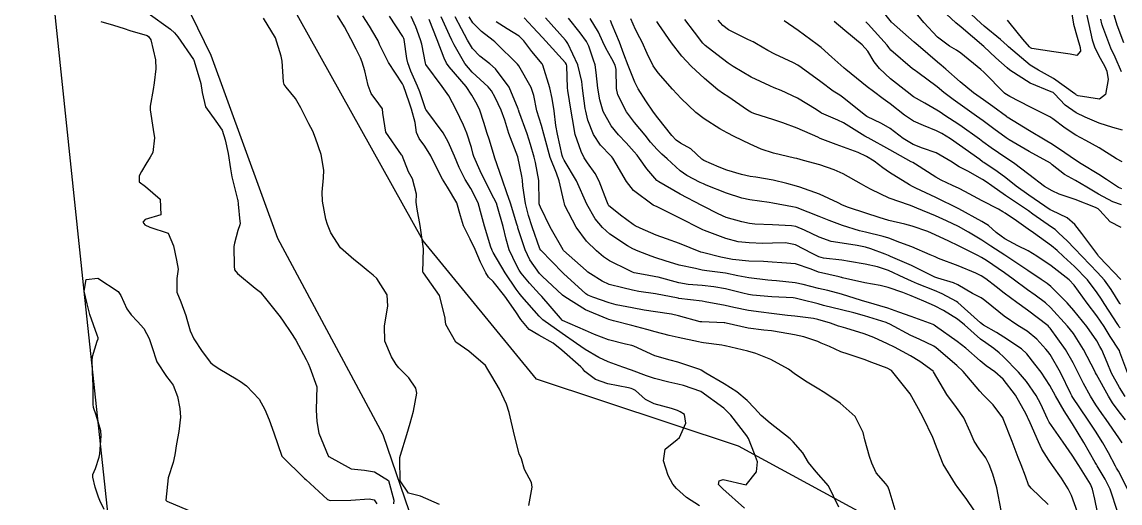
# Model space of a CAD drawing. Header units: metres. Extents: x 307586 to 320046, y 7427249 to 7434250.
# Drawn here: x 319166.2 to 319260.7, y 7428327.4 to 7428368.8 of the extents above; entities that cross this region are included whole.
import ezdxf

# ---------------------------------------------------------------- set-up
doc = ezdxf.new("R2010")
doc.units = ezdxf.units.M
doc.header["$MEASUREMENT"] = 0
for name, color, linetype in [('Curvas de Nivel 1m', 11, 'Continuous'), ('Curvas de Nivel 5m', 15, 'Continuous'), ('Hidrografia', 140, 'Continuous'), ('Vias Secundárias', 230, 'Continuous')]:
    doc.layers.add(name, color=color, linetype=linetype)

msp = doc.modelspace()

# ---------------------------------------------------------------- linework, layer by layer
at = {"layer": 'Curvas de Nivel 1m', "flags": 128}
for points, elevation in [([(319257.75, 7428369.899), (319258.015, 7428368.6), (319258.322, 7428367.288), (319258.543, 7428366.595), (319258.994, 7428365.685), (319259.394, 7428364.991), (319259.565, 7428364.581), (319259.695, 7428363.856), (319259.466, 7428362.582), (319258.949, 7428362.175), (319257.106, 7428362.454), (319256.952, 7428362.52), (319256.898, 7428362.556), (319256.831, 7428362.612), (319254.972, 7428363.941), (319253.7, 7428364.653), (319252.987, 7428365.097), (319251.124, 7428366.679), (319251.005, 7428366.788), (319250.41, 7428367.291), (319249.029, 7428368.451), (319248.74, 7428368.713), (319247.048, 7428370.287)], 807), ([(319177.084, 7428369.569), (319179.009, 7428368.187), (319179.351, 7428367.889), (319179.622, 7428367.541), (319180.974, 7428365.57), (319181.007, 7428365.52), (319181.045, 7428365.447), (319181.614, 7428363.513), (319181.719, 7428362.739), (319182.006, 7428361.509), (319182.915, 7428360.284), (319183.438, 7428359.495), (319183.722, 7428358.664), (319183.977, 7428357.489), (319184.17, 7428356.18), (319184.273, 7428355.486), (319184.776, 7428353.538), (319184.788, 7428353.48), (319184.829, 7428353.127), (319184.982, 7428351.645), (319184.985, 7428351.477), (319184.956, 7428351.333), (319184.803, 7428350.842), (319184.498, 7428349.772), (319184.463, 7428349.483), (319184.473, 7428347.776), (319184.52, 7428347.482), (319184.758, 7428347.152), (319186.296, 7428345.9), (319186.734, 7428345.536), (319186.812, 7428345.449), (319187.184, 7428344.99), (319188.44, 7428343.433), (319188.709, 7428343.051), (319189.364, 7428342.084), (319189.785, 7428341.414), (319190.668, 7428339.746), (319190.838, 7428339.398), (319191.006, 7428339.05), (319191.583, 7428337.391), (319191.581, 7428336.438), (319191.543, 7428335.391), (319191.594, 7428334.399), (319191.77, 7428333.388), (319192.573, 7428331.438), (319192.596, 7428331.402), (319192.618, 7428331.379), (319194.557, 7428330.316), (319195.689, 7428330.206), (319196.554, 7428330.079), (319197.776, 7428329.318), (319198.207, 7428327.632), (319198.196, 7428327.313)], 782), ([(319209.837, 7428327.17), (319210.138, 7428328.765), (319210.053, 7428329.167), (319209.476, 7428330.259), (319209.215, 7428331.18), (319209.011, 7428331.617), (319208.593, 7428333.19), (319208.157, 7428335.195), (319207.918, 7428335.909), (319207.328, 7428337.203), (319206.654, 7428338.319), (319206.321, 7428338.876), (319206.101, 7428339.218), (319204.681, 7428340.465), (319203.569, 7428341.251), (319202.708, 7428342.764), (319202.647, 7428343.261), (319202.643, 7428343.331), (319202.156, 7428345.266), (319200.762, 7428347.22), (319200.734, 7428347.252), (319200.72, 7428347.281), (319200.783, 7428349.28), (319200.477, 7428351.285), (319200.217, 7428352.68), (319200.136, 7428353.29), (319200.16, 7428353.973), (319199.836, 7428355.295), (319199.472, 7428355.904), (319198.928, 7428357.309), (319198.912, 7428357.339), (319198.884, 7428357.377), (319197.525, 7428359.324), (319197.281, 7428360.973), (319197.249, 7428361.327), (319196.937, 7428361.775), (319196.27, 7428362.664), (319196.019, 7428363.344), (319195.725, 7428364.595), (319195.496, 7428365.352), (319195.348, 7428365.716), (319194.994, 7428366.461), (319194.535, 7428367.365), (319193.981, 7428368.402), (319193.384, 7428369.376)], 783), ([(319224.524, 7428327.145), (319223.391, 7428327.867), (319222.539, 7428328.637), (319222.242, 7428329.023), (319221.819, 7428329.762), (319221.428, 7428331.031), (319221.575, 7428332.038), (319222.591, 7428332.859), (319222.789, 7428333.017), (319223.345, 7428334.276), (319223.221, 7428335.011), (319222.859, 7428335.25), (319222.626, 7428335.351), (319222.118, 7428335.535), (319220.632, 7428335.917), (319219.871, 7428336.287), (319219.028, 7428337.064), (319218.774, 7428337.198), (319218.645, 7428337.243), (319218.409, 7428337.308), (319216.648, 7428337.64), (319215.565, 7428338.014), (319214.659, 7428338.708), (319214.472, 7428338.933), (319214.3, 7428339.124), (319212.684, 7428340.56), (319211.934, 7428341.148), (319210.7, 7428341.854), (319209.86, 7428342.328), (319209.152, 7428343.183), (319208.723, 7428343.847), (319207.778, 7428345.2), (319206.755, 7428346.45), (319206.376, 7428346.833), (319206.124, 7428347.22), (319205.685, 7428348.14), (319205.218, 7428349.233), (319204.796, 7428350.121), (319204.214, 7428351.246), (319203.95, 7428352.12), (319203.65, 7428353.252), (319202.853, 7428354.586), (319202.421, 7428355.264), (319201.924, 7428356.218), (319201.4, 7428357.275), (319200.891, 7428358.107), (319200.4, 7428358.789), (319200.182, 7428359.291), (319200.054, 7428360.155), (319199.745, 7428361.298), (319199.535, 7428361.898), (319199.039, 7428363.309), (319198.955, 7428363.478), (319197.766, 7428365.322), (319196.999, 7428366.888), (319196.866, 7428367.197), (319196.796, 7428367.333), (319196.131, 7428368.46), (319195.555, 7428369.352)], 784), ([(319260.861, 7428354.43), (319260.568, 7428354.564), (319259.541, 7428355.252), (319258.874, 7428355.666), (319257.362, 7428356.605), (319256.888, 7428356.925), (319255.971, 7428357.549), (319254.907, 7428358.262), (319254.272, 7428358.646), (319252.921, 7428359.444), (319250.984, 7428360.628), (319250.933, 7428360.663), (319249.768, 7428361.524), (319248.947, 7428362.105), (319248.112, 7428362.718), (319246.967, 7428363.654), (319245.721, 7428364.749), (319245.321, 7428365.089), (319244.989, 7428365.35), (319243.329, 7428366.777), (319243.007, 7428367.071), (319241.033, 7428368.8), (319240.155, 7428369.924)], 804), ([(319260.922, 7428359.487), (319260.081, 7428359.73), (319258.928, 7428360.094), (319257.701, 7428360.602), (319256.937, 7428360.998), (319255.979, 7428361.66), (319255.067, 7428362.638), (319254.954, 7428362.734), (319254.787, 7428362.81), (319252.966, 7428363.541), (319251.219, 7428364.678), (319250.985, 7428364.87), (319250.015, 7428365.717), (319249.003, 7428366.71), (319247.027, 7428368.368), (319246.567, 7428368.737), (319245.782, 7428369.491)], 806), ([(319256.469, 7428370.041), (319256.715, 7428368.615), (319257.016, 7428367.502), (319257.267, 7428366.607), (319257.32, 7428366.287), (319256.996, 7428365.939), (319256.409, 7428366.03), (319254.999, 7428366.244), (319253.132, 7428366.528), (319253.002, 7428366.592), (319252.922, 7428366.661), (319252.353, 7428367.327), (319251.267, 7428368.678), (319251.036, 7428368.958)], 808), ([(319173.015, 7428368.869), (319174.095, 7428368.527), (319175.009, 7428368.245), (319175.505, 7428368.09), (319177.004, 7428367.651), (319177.123, 7428367.569), (319177.301, 7428367.265), (319177.714, 7428365.563), (319177.734, 7428364.793), (319177.61, 7428363.563), (319177.514, 7428362.997), (319177.258, 7428361.567), (319177.248, 7428361.247), (319177.515, 7428359.564), (319177.627, 7428358.831), (319177.477, 7428357.564), (319177.265, 7428357.178), (319176.868, 7428356.566), (319176.495, 7428355.939), (319176.313, 7428355.578), (319176.322, 7428355.052), (319176.844, 7428354.652), (319178.116, 7428353.557), (319178.158, 7428352.218), (319176.815, 7428351.801), (319176.625, 7428351.573), (319176.809, 7428351.337), (319177.227, 7428351.145), (319178.799, 7428350.618), (319179.253, 7428349.543), (319179.533, 7428348.301), (319179.66, 7428347.537), (319179.563, 7428346.726), (319179.562, 7428345.538), (319179.907, 7428344.714), (319180.318, 7428343.526), (319180.401, 7428343.216), (319180.7, 7428342.22), (319181.011, 7428341.517), (319181.743, 7428340.443), (319182.453, 7428339.502), (319182.661, 7428339.295), (319183.238, 7428338.914), (319184.649, 7428338.092), (319185.028, 7428337.855), (319185.531, 7428337.467), (319186.626, 7428336.329), (319187.12, 7428335.445), (319187.504, 7428334.541), (319187.909, 7428333.437), (319188.573, 7428331.43), (319190.544, 7428329.496), (319190.644, 7428329.399), (319192.526, 7428327.695), (319192.755, 7428327.606), (319194.526, 7428327.623), (319196.111, 7428327.751), (319196.526, 7428327.671), (319196.75, 7428327.328)], 783), ([(319202.146, 7428327.264), (319200.53, 7428327.968), (319199.477, 7428328.241), (319198.773, 7428329.307), (319198.741, 7428331.137), (319198.748, 7428331.307), (319198.789, 7428331.521), (319199.346, 7428333.299), (319199.638, 7428334.264), (319199.924, 7428335.29), (319200.191, 7428336.84), (319200.109, 7428337.288), (319199.512, 7428338.158), (319198.66, 7428339.034), (319198.428, 7428339.312), (319198.025, 7428339.964), (319197.434, 7428341.323), (319197.407, 7428342.622), (319197.541, 7428343.322), (319197.716, 7428344.333), (319197.66, 7428345.321), (319196.757, 7428346.715), (319196.43, 7428347.005), (319196.008, 7428347.341), (319195.335, 7428347.918), (319194.773, 7428348.347), (319193.641, 7428349.371), (319192.802, 7428350.66), (319192.512, 7428351.383), (319192.363, 7428351.839), (319192.079, 7428353.388), (319192.065, 7428354.163), (319192.18, 7428355.387), (319192.197, 7428356.059), (319191.959, 7428357.389), (319191.492, 7428358.799), (319191.249, 7428359.397), (319190.912, 7428360.028), (319190.23, 7428361.411), (319189.76, 7428362.236), (319188.95, 7428363.188), (319188.796, 7428363.432), (319188.72, 7428363.668), (319188.599, 7428365.434), (319188.54, 7428365.874), (319188.029, 7428367.44), (319187.02, 7428369.141)], 782), ([(319236.525, 7428327.016), (319235.632, 7428328.859), (319234.561, 7428330.075), (319233.915, 7428330.88), (319233.401, 7428331.707), (319232.59, 7428332.652), (319232.313, 7428332.903), (319230.613, 7428334.261), (319229.829, 7428334.932), (319229.246, 7428335.557), (319228.635, 7428336.201), (319227.737, 7428336.959), (319226.65, 7428337.664), (319225.071, 7428338.573), (319224.661, 7428338.826), (319224.549, 7428338.879), (319224.202, 7428338.997), (319222.67, 7428339.518), (319222.005, 7428339.694), (319220.678, 7428340.069), (319218.874, 7428340.884), (319218.691, 7428340.957), (319218.162, 7428341.075), (319216.696, 7428341.434), (319215.489, 7428341.897), (319214.704, 7428342.241), (319212.737, 7428343.115), (319212.713, 7428343.128), (319212.558, 7428343.298), (319210.951, 7428345.158), (319210.745, 7428345.385), (319209.897, 7428346.315), (319209.19, 7428347.184), (319209.015, 7428347.436), (319208.77, 7428347.858), (319208.145, 7428349.196), (319207.879, 7428350.117), (319207.623, 7428351.202), (319207.154, 7428352.883), (319207.043, 7428353.208), (319206.839, 7428353.648), (319206.009, 7428355.223), (319205.649, 7428356.007), (319205.107, 7428357.237), (319205.049, 7428357.402), (319204.891, 7428358.007), (319204.504, 7428359.244), (319204.222, 7428359.938), (319203.599, 7428361.253), (319202.945, 7428362.46), (319202.394, 7428363.266), (319200.981, 7428365.16), (319200.936, 7428365.281), (319200.627, 7428366.913), (319200.529, 7428367.287), (319200.121, 7428368.401), (319199.716, 7428369.3)], 786), ([(319241.373, 7428326.791), (319240.836, 7428328.51), (319240.722, 7428328.798), (319240.555, 7428329.051), (319239.731, 7428329.979), (319239.342, 7428330.818), (319239.161, 7428331.403), (319238.755, 7428332.828), (319238.602, 7428333.463), (319237.912, 7428334.837), (319236.634, 7428335.985), (319235.321, 7428336.863), (319234.647, 7428337.275), (319233.633, 7428337.866), (319232.659, 7428338.545), (319232.171, 7428338.905), (319230.675, 7428339.758), (319229.359, 7428340.264), (319228.686, 7428340.461), (319226.734, 7428340.927), (319226.692, 7428340.934), (319226.454, 7428340.974), (319224.876, 7428341.179), (319224.695, 7428341.212), (319224.431, 7428341.267), (319222.699, 7428341.644), (319221.92, 7428341.809), (319220.704, 7428342.129), (319219.993, 7428342.338), (319218.709, 7428342.675), (319217.114, 7428343.086), (319216.714, 7428343.194), (319216.568, 7428343.239), (319214.726, 7428344.011), (319212.931, 7428345.138), (319212.744, 7428345.295), (319210.989, 7428346.929), (319210.763, 7428347.142), (319209.934, 7428348.332), (319209.514, 7428349.179), (319208.903, 7428351.097), (319208.877, 7428351.189), (319208.86, 7428351.236), (319208.815, 7428351.407), (319208.252, 7428353.196), (319207.938, 7428354.108), (319207.569, 7428355.203), (319206.883, 7428357.169), (319206.87, 7428357.197), (319206.411, 7428358.731), (319206.263, 7428359.22), (319205.975, 7428360.167), (319205.627, 7428361.23), (319205.405, 7428361.701), (319204.946, 7428362.517), (319204.452, 7428363.245), (319202.978, 7428364.941), (319202.754, 7428365.262), (319202.557, 7428365.695), (319201.938, 7428367.271), (319201.273, 7428369.024)], 787), ([(319248.186, 7428326.713), (319247.473, 7428327.787), (319246.766, 7428328.728), (319246.556, 7428329.006), (319245.476, 7428330.741), (319244.761, 7428332.578), (319244.709, 7428332.749), (319244.597, 7428333.023), (319243.783, 7428334.763), (319243.365, 7428335.503), (319242.643, 7428336.78), (319241.034, 7428338.796), (319240.675, 7428338.997), (319239.343, 7428339.484), (319238.682, 7428339.754), (319237.323, 7428340.208), (319236.689, 7428340.418), (319235.723, 7428340.86), (319234.993, 7428341.165), (319234.697, 7428341.282), (319233.501, 7428341.692), (319232.703, 7428341.873), (319231.539, 7428342.077), (319230.706, 7428342.21), (319230.058, 7428342.281), (319228.708, 7428342.457), (319226.81, 7428342.871), (319226.712, 7428342.892), (319226.638, 7428342.897), (319224.713, 7428342.98), (319224.584, 7428343.001), (319222.72, 7428343.508), (319222.105, 7428343.643), (319220.725, 7428343.864), (319219.776, 7428344.005), (319218.73, 7428344.185), (319217.361, 7428344.456), (319216.736, 7428344.622), (319215.34, 7428345.111), (319214.919, 7428345.291), (319214.746, 7428345.412), (319212.829, 7428347.139), (319212.764, 7428347.205), (319210.861, 7428349.159), (319210.785, 7428349.286), (319210.115, 7428351.17), (319209.808, 7428352.16), (319209.565, 7428353.179), (319209.331, 7428354.707), (319209.285, 7428355.184), (319209.229, 7428355.547), (319208.883, 7428357.19), (319208.121, 7428359.198), (319207.764, 7428360.358), (319207.462, 7428361.205), (319206.944, 7428362.305), (319206.62, 7428362.885), (319206.341, 7428363.219), (319204.972, 7428364.489), (319204.324, 7428365.247), (319203.421, 7428366.833), (319203.205, 7428367.258), (319203.007, 7428367.668), (319202.3, 7428369.267)], 788), ([(319250.468, 7428326.737), (319250.094, 7428328.687), (319249.755, 7428329.883), (319249.456, 7428330.697), (319249.153, 7428331.276), (319248.586, 7428332.058), (319248.166, 7428332.714), (319247.806, 7428333.517), (319247.26, 7428334.724), (319246.632, 7428335.626), (319245.812, 7428336.738), (319244.672, 7428338.695), (319244.621, 7428338.751), (319243.493, 7428339.579), (319242.686, 7428340.053), (319241.304, 7428340.794), (319240.696, 7428341.106), (319239.529, 7428341.645), (319238.704, 7428341.967), (319237.117, 7428342.438), (319236.71, 7428342.546), (319236.478, 7428342.62), (319235.805, 7428342.864), (319234.717, 7428343.184), (319234.332, 7428343.27), (319232.721, 7428343.471), (319232.088, 7428343.541), (319230.725, 7428343.716), (319229.84, 7428343.82), (319228.728, 7428343.958), (319227.483, 7428344.212), (319226.734, 7428344.384), (319225.015, 7428344.719), (319224.739, 7428344.76), (319222.758, 7428345.004), (319222.743, 7428345.005), (319222.682, 7428345.021), (319220.746, 7428345.39), (319219.296, 7428345.61), (319218.749, 7428345.709), (319217.921, 7428345.908), (319216.754, 7428346.217), (319216.136, 7428346.479), (319215.14, 7428347.114), (319214.924, 7428347.277), (319214.766, 7428347.412), (319212.814, 7428349.14), (319212.784, 7428349.18), (319211.664, 7428351.151), (319210.83, 7428352.853), (319210.748, 7428353.077), (319210.729, 7428353.162), (319210.717, 7428353.279), (319210.693, 7428355.163), (319210.412, 7428356.701), (319210.292, 7428357.169), (319209.992, 7428358.271), (319209.691, 7428359.178), (319208.981, 7428361.14), (319208.967, 7428361.189), (319208.958, 7428361.215), (319208.934, 7428361.322), (319208.144, 7428363.198), (319206.977, 7428364.786), (319206.48, 7428365.218), (319205.619, 7428365.861), (319204.996, 7428366.53), (319204.566, 7428367.244), (319204.042, 7428368.22), (319203.489, 7428369.255)], 789), ([(319257.059, 7428326.605), (319256.544, 7428328.022), (319256.253, 7428328.613), (319255.668, 7428329.513), (319254.906, 7428330.627), (319254.577, 7428331.083), (319253.978, 7428332.031), (319253.698, 7428332.643), (319252.972, 7428334.3), (319252.79, 7428334.657), (319252.74, 7428334.774), (319252.627, 7428335.033), (319251.724, 7428336.669), (319250.663, 7428338.045), (319249.923, 7428338.691), (319249.189, 7428339.213), (319248.682, 7428339.627), (319247.428, 7428340.723), (319246.699, 7428341.302), (319244.841, 7428342.62), (319244.713, 7428342.715), (319244.686, 7428342.723), (319244.622, 7428342.751), (319242.723, 7428343.442), (319241.683, 7428343.836), (319240.734, 7428344.178), (319238.86, 7428344.709), (319238.742, 7428344.744), (319238.456, 7428344.833), (319236.748, 7428345.378), (319235.572, 7428345.688), (319234.753, 7428345.871), (319233.451, 7428346.198), (319232.757, 7428346.341), (319231.153, 7428346.522), (319230.759, 7428346.554), (319230.412, 7428346.578), (319228.761, 7428346.772), (319227.836, 7428346.959), (319226.765, 7428347.173), (319225.142, 7428347.37), (319224.767, 7428347.44), (319224.192, 7428347.582), (319222.771, 7428347.877), (319221.571, 7428348.236), (319220.778, 7428348.503), (319220.374, 7428348.641), (319219.241, 7428349.063), (319218.786, 7428349.278), (319218.323, 7428349.541), (319216.805, 7428350.548), (319216.165, 7428351.1), (319215.559, 7428351.848), (319214.833, 7428353.12), (319213.936, 7428355.129), (319212.881, 7428356.917), (319212.767, 7428357.141), (319212.717, 7428357.309), (319212.308, 7428359.146), (319212.163, 7428359.899), (319212.007, 7428361.149), (319211.858, 7428362.236), (319211.643, 7428363.153), (319211.036, 7428365.106), (319211.017, 7428365.16), (319210.983, 7428365.206), (319210.091, 7428366.27), (319209.396, 7428367.184), (319209.218, 7428367.4), (319209.007, 7428367.591), (319207.978, 7428368.236), (319207.019, 7428368.83)], 791), ([(319258.779, 7428326.586), (319258.54, 7428327.725), (319258.345, 7428328.592), (319258.154, 7428328.997), (319257.167, 7428330.604), (319256.582, 7428331.518), (319255.825, 7428332.618), (319254.619, 7428334.354), (319254.465, 7428334.632), (319253.883, 7428335.889), (319253.489, 7428336.647), (319252.661, 7428337.845), (319251.969, 7428338.667), (319250.686, 7428339.988), (319250.316, 7428340.312), (319249.841, 7428340.693), (319249.164, 7428341.17), (319248.701, 7428341.507), (319247.324, 7428342.724), (319246.72, 7428343.213), (319245.524, 7428343.956), (319244.737, 7428344.362), (319243.818, 7428344.769), (319242.747, 7428345.223), (319242.018, 7428345.519), (319240.754, 7428345.948), (319240.057, 7428346.112), (319238.758, 7428346.359), (319236.82, 7428346.792), (319236.763, 7428346.809), (319236.728, 7428346.816), (319236.529, 7428346.854), (319234.769, 7428347.276), (319234.132, 7428347.523), (319232.774, 7428347.989), (319231.604, 7428348.082), (319230.775, 7428348.128), (319230.018, 7428348.174), (319228.776, 7428348.223), (319227.371, 7428348.37), (319226.778, 7428348.468), (319226.354, 7428348.552), (319224.782, 7428348.955), (319224.641, 7428349.001), (319222.794, 7428349.733), (319221.696, 7428350.134), (319220.804, 7428350.468), (319219.405, 7428351.061), (319218.997, 7428351.25), (319218.816, 7428351.36), (319217.732, 7428352.173), (319216.831, 7428352.881), (319216.729, 7428352.989), (319216.669, 7428353.092), (319216.549, 7428353.382), (319215.9, 7428355.104), (319215.539, 7428355.779), (319214.878, 7428356.669), (319214.599, 7428357.123), (319214.352, 7428357.661), (319213.837, 7428359.131), (319213.59, 7428360.466), (319213.493, 7428361.134), (319213.181, 7428362.907), (319213.16, 7428363.138), (319213.094, 7428365.027), (319213.07, 7428365.139), (319212.984, 7428365.283), (319211.306, 7428367.157), (319211.006, 7428367.48), (319210.196, 7428368.353), (319209.444, 7428369.184)], 792), ([(319260.523, 7428326.56), (319259.85, 7428328.571), (319259.429, 7428329.444), (319258.734, 7428330.588), (319258.677, 7428330.692), (319258.576, 7428330.876), (319257.6, 7428332.6), (319256.617, 7428334.199), (319256.357, 7428334.613), (319255.912, 7428335.335), (319255.152, 7428336.625), (319254.656, 7428337.515), (319253.923, 7428338.641), (319253.378, 7428339.348), (319252.689, 7428340.242), (319252.238, 7428340.665), (319250.703, 7428341.673), (319250.074, 7428342.057), (319248.974, 7428342.706), (319248.716, 7428342.892), (319247.318, 7428344.141), (319246.742, 7428344.659), (319246.643, 7428344.731), (319245.408, 7428345.408), (319244.752, 7428345.686), (319243.269, 7428346.264), (319242.76, 7428346.483), (319242.125, 7428346.786), (319240.772, 7428347.424), (319239.854, 7428347.736), (319238.78, 7428347.947), (319237.441, 7428348.186), (319236.785, 7428348.292), (319235.19, 7428348.471), (319234.788, 7428348.58), (319234.211, 7428348.886), (319232.794, 7428349.617), (319231.921, 7428349.784), (319230.795, 7428349.751), (319229.987, 7428349.741), (319228.795, 7428349.784), (319227.863, 7428349.893), (319226.801, 7428350.153), (319224.94, 7428350.869), (319224.812, 7428350.925), (319224.644, 7428351.002), (319222.822, 7428351.931), (319221.063, 7428352.806), (319220.832, 7428352.914), (319220.743, 7428352.952), (319220.55, 7428353.044), (319218.851, 7428354.3), (319218.253, 7428355.076), (319217.357, 7428356.607), (319217.06, 7428357.088), (319216.981, 7428357.187), (319216.885, 7428357.287), (319216.01, 7428358.219), (319215.413, 7428359.112), (319214.921, 7428360.357), (319214.738, 7428361.122), (319214.693, 7428361.364), (319214.453, 7428363.125), (319214.392, 7428363.695), (319214.048, 7428365.129), (319213.183, 7428366.957), (319213.077, 7428367.139), (319213.004, 7428367.244), (319211.264, 7428369.158)], 793), ([(319261.371, 7428328.552), (319260.569, 7428330.12), (319260.406, 7428330.397), (319260.316, 7428330.564), (319259.719, 7428331.708), (319259.23, 7428332.58), (319258.608, 7428333.565), (319257.919, 7428334.597), (319256.642, 7428336.479), (319256.563, 7428336.611), (319256.478, 7428336.779), (319255.578, 7428338.621), (319254.688, 7428340.166), (319254.495, 7428340.437), (319254.336, 7428340.635), (319253.549, 7428341.495), (319252.708, 7428342.177), (319251.922, 7428342.668), (319250.725, 7428343.468), (319249.211, 7428344.703), (319248.953, 7428344.915), (319248.746, 7428345.052), (319248.025, 7428345.442), (319246.757, 7428346.166), (319246.366, 7428346.343), (319245.045, 7428346.756), (319244.764, 7428346.851), (319244.595, 7428346.932), (319242.779, 7428347.837), (319240.968, 7428348.62), (319240.791, 7428348.693), (319240.513, 7428348.804), (319239.256, 7428349.281), (319238.799, 7428349.416), (319238.082, 7428349.556), (319236.802, 7428349.751), (319235.858, 7428349.919), (319234.807, 7428350.294), (319233.551, 7428350.893), (319232.816, 7428351.188), (319232.453, 7428351.268), (319230.817, 7428351.344), (319229.286, 7428351.412), (319228.818, 7428351.466), (319228.173, 7428351.603), (319226.823, 7428351.985), (319226.123, 7428352.278), (319224.832, 7428352.942), (319224.717, 7428353.001), (319222.847, 7428353.982), (319221.016, 7428355.038), (319220.864, 7428355.157), (319219.985, 7428356.164), (319219.359, 7428357.063), (319219.154, 7428357.334), (319218.889, 7428357.64), (319218.211, 7428358.392), (319217.557, 7428359.083), (319216.915, 7428359.865), (319216.231, 7428361.101), (319215.935, 7428362.097), (319215.772, 7428363.108), (319215.622, 7428364.462), (319215.539, 7428365.112), (319215.407, 7428365.533), (319214.999, 7428366.717), (319214.812, 7428367.122), (319214.261, 7428367.877), (319213.244, 7428369.138)], 794), ([(319261.167, 7428334.555), (319260.63, 7428335.237), (319260.073, 7428336.004), (319259.711, 7428336.574), (319258.671, 7428338.451), (319258.6, 7428338.591), (319258.527, 7428338.739), (319257.576, 7428340.601), (319256.707, 7428341.971), (319256.2, 7428342.615), (319254.737, 7428344.232), (319254.287, 7428344.637), (319253.396, 7428345.297), (319252.754, 7428345.756), (319251.523, 7428346.672), (319250.771, 7428347.212), (319249.227, 7428348.263), (319248.79, 7428348.535), (319248.467, 7428348.713), (319246.801, 7428349.545), (319245.989, 7428349.926), (319244.81, 7428350.489), (319244.177, 7428350.766), (319242.818, 7428351.24), (319242.205, 7428351.4), (319240.822, 7428351.722), (319239.98, 7428351.968), (319238.828, 7428352.36), (319237.358, 7428352.845), (319236.836, 7428353.045), (319236.467, 7428353.227), (319234.85, 7428353.996), (319233.169, 7428354.586), (319232.86, 7428354.675), (319232.048, 7428354.908), (319230.866, 7428355.18), (319229.361, 7428355.436), (319228.869, 7428355.516), (319228.136, 7428355.692), (319226.874, 7428356.063), (319226.21, 7428356.313), (319224.882, 7428356.898), (319224.817, 7428356.935), (319224.738, 7428357.001), (319223.771, 7428357.891), (319222.896, 7428358.372), (319222.509, 7428358.634), (319222.137, 7428359.028), (319220.926, 7428360.556), (319220.566, 7428361.046), (319219.914, 7428362.027), (319219.245, 7428363.066), (319218.961, 7428363.63), (319218.386, 7428365.076), (319218.023, 7428366.049), (319217.65, 7428367.084), (319217.018, 7428368.576), (319216.856, 7428368.927)], 796), ([(319261.161, 7428336.555), (319260.654, 7428337.327), (319259.988, 7428338.57), (319259.605, 7428339.499), (319259.133, 7428340.583), (319258.98, 7428340.87), (319258.701, 7428341.355), (319257.859, 7428342.599), (319256.733, 7428343.97), (319256.146, 7428344.616), (319254.757, 7428346.029), (319254.426, 7428346.301), (319253.918, 7428346.643), (319252.774, 7428347.402), (319250.889, 7428348.679), (319250.794, 7428348.739), (319249.6, 7428349.497), (319248.806, 7428350.014), (319247.679, 7428350.721), (319246.818, 7428351.198), (319245.77, 7428351.694), (319244.826, 7428352.111), (319243.214, 7428352.776), (319242.835, 7428352.94), (319242.581, 7428353.038), (319240.846, 7428353.645), (319239.307, 7428354.373), (319238.86, 7428354.609), (319238.46, 7428354.834), (319236.872, 7428355.725), (319236.106, 7428356.092), (319234.879, 7428356.514), (319233.465, 7428356.894), (319232.885, 7428357.045), (319232.691, 7428357.096), (319230.889, 7428357.528), (319229.83, 7428357.874), (319228.896, 7428358.303), (319227.518, 7428358.964), (319226.907, 7428359.258), (319226.282, 7428359.61), (319224.925, 7428360.471), (319224.196, 7428361.007), (319222.945, 7428362.211), (319222.187, 7428363.028), (319220.974, 7428364.422), (319220.548, 7428365.047), (319220.026, 7428366.087), (319219.582, 7428367.061), (319219.382, 7428367.44), (319219.014, 7428368.161), (319218.603, 7428369.074)], 797), ([(319261.367, 7428338.553), (319260.691, 7428340.388), (319260.65, 7428340.518), (319260.629, 7428340.561), (319259.856, 7428341.725), (319259.345, 7428342.581), (319258.727, 7428343.501), (319257.889, 7428344.599), (319256.758, 7428346.136), (319256.321, 7428346.614), (319254.781, 7428347.816), (319253.562, 7428348.652), (319252.797, 7428349.101), (319251.922, 7428349.548), (319250.808, 7428350.152), (319250.479, 7428350.354), (319250.056, 7428350.691), (319249.391, 7428351.274), (319248.822, 7428351.637), (319246.833, 7428352.73), (319244.847, 7428353.685), (319243.127, 7428354.509), (319242.861, 7428354.632), (319242.588, 7428354.783), (319240.874, 7428355.861), (319240.312, 7428356.243), (319239.548, 7428356.82), (319238.889, 7428357.227), (319238.169, 7428357.562), (319236.901, 7428358.035), (319236.294, 7428358.249), (319234.912, 7428358.793), (319234.71, 7428358.882), (319232.921, 7428359.681), (319231.702, 7428360.136), (319230.925, 7428360.388), (319229.186, 7428360.946), (319228.999, 7428361.014), (319228.934, 7428361.045), (319228.664, 7428361.224), (319226.947, 7428362.384), (319226.593, 7428362.619), (319226.105, 7428362.983), (319224.967, 7428363.954), (319223.802, 7428365.012), (319222.992, 7428365.882), (319222.126, 7428367.029), (319221.019, 7428368.605), (319220.842, 7428368.864)], 798), ([(319260.712, 7428342.465), (319260.673, 7428342.521), (319260.648, 7428342.561), (319260.518, 7428342.76), (319259.333, 7428344.581), (319259.105, 7428344.943), (319258.752, 7428345.48), (319257.902, 7428346.599), (319256.78, 7428347.764), (319255.835, 7428348.624), (319255.286, 7428349.121), (319254.802, 7428349.527), (319253.258, 7428350.656), (319252.816, 7428350.98), (319251.809, 7428351.684), (319250.83, 7428352.34), (319250.621, 7428352.474), (319250.238, 7428352.689), (319248.843, 7428353.397), (319247.365, 7428354.215), (319246.859, 7428354.483), (319246.287, 7428354.739), (319245.305, 7428355.191), (319244.87, 7428355.448), (319243.099, 7428356.56), (319242.882, 7428356.698), (319242.749, 7428356.781), (319240.898, 7428357.817), (319239.023, 7428358.828), (319238.949, 7428358.865), (319238.914, 7428358.889), (319238.758, 7428358.988), (319236.926, 7428360.127), (319236.44, 7428360.37), (319235.214, 7428360.876), (319235.017, 7428360.962), (319234.934, 7428361.01), (319234.55, 7428361.27), (319232.946, 7428362.249), (319231.553, 7428362.914), (319230.956, 7428363.154), (319230.581, 7428363.304), (319228.969, 7428364.053), (319227.431, 7428364.966), (319226.986, 7428365.277), (319226.012, 7428366.004), (319225.001, 7428366.801), (319224.805, 7428367.002), (319224.089, 7428367.933), (319223.274, 7428369.017)], 799), ([(319260.764, 7428346.629), (319258.914, 7428348.588), (319258.861, 7428348.657), (319258.795, 7428348.75), (319257.431, 7428350.604), (319256.82, 7428351.36), (319256.147, 7428351.941), (319254.832, 7428352.565), (319254.69, 7428352.641), (319252.852, 7428353.91), (319251.786, 7428354.671), (319250.87, 7428355.383), (319250.132, 7428355.948), (319248.988, 7428356.708), (319248.884, 7428356.781), (319248.636, 7428356.963), (319246.905, 7428358.209), (319246.11, 7428358.742), (319245.367, 7428359.203), (319244.92, 7428359.443), (319243.795, 7428359.901), (319242.928, 7428360.264), (319242.157, 7428360.788), (319240.943, 7428361.758), (319240.332, 7428362.194), (319239.487, 7428362.822), (319238.959, 7428363.242), (319237.109, 7428364.721), (319236.983, 7428364.824), (319236.949, 7428364.851), (319235.921, 7428365.795), (319235, 7428366.604), (319234.651, 7428366.884), (319233.021, 7428368.074), (319231.803, 7428368.912)], 801), ([(319260.818, 7428351.113), (319259.863, 7428351.615), (319258.981, 7428352.588), (319258.835, 7428352.709), (319258.606, 7428352.823), (319256.847, 7428353.528), (319255.486, 7428353.998), (319254.857, 7428354.258), (319254.214, 7428354.646), (319252.873, 7428355.677), (319251.531, 7428356.674), (319250.889, 7428357.111), (319249.614, 7428357.987), (319248.91, 7428358.492), (319248.611, 7428358.713), (319246.925, 7428359.932), (319246.441, 7428360.251), (319245.646, 7428360.749), (319245.218, 7428361.038), (319244.938, 7428361.223), (319243.901, 7428361.813), (319242.949, 7428362.374), (319242.38, 7428362.786), (319240.97, 7428363.931), (319240.001, 7428364.815), (319239.561, 7428365.394), (319238.998, 7428366.303), (319238.526, 7428366.835), (319237.021, 7428368.077), (319236.097, 7428368.864)], 802), ([(319260.841, 7428353.073), (319260.102, 7428353.314), (319258.854, 7428353.986), (319257.849, 7428354.6), (319256.868, 7428355.165), (319255.931, 7428355.682), (319254.882, 7428356.524), (319254.724, 7428356.642), (319252.898, 7428357.652), (319251.167, 7428358.677), (319250.915, 7428358.85), (319249.85, 7428359.624), (319248.929, 7428360.301), (319248.357, 7428360.716), (319246.943, 7428361.713), (319246.347, 7428362.139), (319245.555, 7428362.751), (319244.96, 7428363.219), (319243.297, 7428364.458), (319242.981, 7428364.683), (319242.851, 7428364.781), (319240.999, 7428366.397), (319240.818, 7428366.62), (319240.68, 7428366.805), (319239.03, 7428368.628), (319238.822, 7428368.832)], 803), ([(319259.038, 7428369.066), (319259.113, 7428368.668), (319259.137, 7428368.588), (319259.196, 7428368.422), (319259.895, 7428366.577), (319260.251, 7428365.826), (319260.821, 7428364.562)], 806), ([(319173.296, 7428326.824), (319172.925, 7428327.614), (319172.803, 7428327.894), (319172.534, 7428328.76), (319172.311, 7428329.622), (319172.325, 7428329.843), (319172.554, 7428330.361), (319172.865, 7428331.321), (319172.916, 7428331.617), (319173.042, 7428333.162), (319173.009, 7428333.616), (319172.606, 7428334.965), (319172.377, 7428335.622), (319172.345, 7428335.895), (319172.337, 7428337.623), (319172.326, 7428337.943), (319172.261, 7428339.624), (319172.297, 7428339.995), (319172.688, 7428341.318), (319172.772, 7428341.539), (319172.775, 7428341.619), (319172.695, 7428341.837), (319172.068, 7428343.626), (319171.823, 7428344.528), (319171.58, 7428345.632), (319171.737, 7428346.641), (319172.75, 7428346.757), (319174.487, 7428345.602), (319174.73, 7428345.27), (319175.245, 7428344.119), (319175.618, 7428343.586), (319176.153, 7428343.024), (319176.701, 7428342.408), (319177.167, 7428341.565), (319177.386, 7428340.859), (319177.821, 7428339.558), (319178.65, 7428338.284), (319178.987, 7428337.885), (319179.222, 7428337.541), (319179.594, 7428336.57), (319179.821, 7428335.532), (319179.864, 7428334.789), (319179.721, 7428333.533), (319179.519, 7428332.472), (319179.386, 7428331.538), (319179.228, 7428330.875), (319178.815, 7428329.546), (319178.612, 7428327.637), (319178.697, 7428327.547), (319180.512, 7428326.783)], 784)]:
    msp.add_lwpolyline(points, dxfattribs=dict(at, elevation=elevation))
at = {"layer": 'Curvas de Nivel 5m', "flags": 128}
for points, elevation in [([(319260.886, 7428356.772), (319260.417, 7428357.04), (319258.904, 7428357.977), (319257.778, 7428358.601), (319256.917, 7428359.064), (319255.977, 7428359.677), (319254.931, 7428360.478), (319254.669, 7428360.643), (319252.941, 7428361.509), (319251.222, 7428362.405), (319250.952, 7428362.555), (319250.876, 7428362.605), (319250.78, 7428362.683), (319248.98, 7428364.485), (319248.73, 7428364.713), (319246.997, 7428366.122), (319246.643, 7428366.379), (319246.048, 7428366.744), (319245.014, 7428367.52), (319243.835, 7428368.772), (319243.042, 7428369.722)], 805), ([(319260.105, 7428369.635), (319260.426, 7428368.569), (319261.01, 7428367.038)], 805), ([(319228.401, 7428326.951), (319226.539, 7428328.599), (319226.166, 7428328.974), (319226.219, 7428329.302), (319226.55, 7428329.415), (319228.543, 7428328.95), (319229.433, 7428330.064), (319229.504, 7428330.936), (319229.255, 7428331.615), (319228.734, 7428332.948), (319228.596, 7428333.18), (319227.22, 7428334.964), (319226.629, 7428335.556), (319224.643, 7428336.99), (319223.135, 7428337.5), (319222.649, 7428337.63), (319221.883, 7428337.795), (319220.654, 7428338.113), (319219.953, 7428338.348), (319218.66, 7428338.826), (319217.937, 7428339.077), (319216.67, 7428339.538), (319215.866, 7428339.911), (319214.685, 7428340.616), (319213.93, 7428341.128), (319212.701, 7428341.975), (319211.054, 7428343.157), (319210.718, 7428343.469), (319209.243, 7428345.183), (319209.011, 7428345.452), (319208.749, 7428345.789), (319207.814, 7428347.199), (319206.78, 7428348.965), (319206.695, 7428349.125), (319206.65, 7428349.212), (319206.565, 7428349.434), (319206.011, 7428351.222), (319205.759, 7428352.163), (319205.472, 7428353.23), (319204.851, 7428354.468), (319204.351, 7428355.245), (319203.838, 7428356.286), (319203.434, 7428357.254), (319202.895, 7428358.494), (319202.459, 7428359.264), (319201.06, 7428361.15), (319200.963, 7428361.28), (319200.934, 7428361.342), (319200.453, 7428362.792), (319200.261, 7428363.29), (319199.684, 7428364.587), (319199.417, 7428365.303), (319199.338, 7428365.656), (319199.119, 7428367.308), (319199.095, 7428367.4), (319199.006, 7428367.573), (319197.848, 7428369.322)], 785), ([(319254.532, 7428327.251), (319253.053, 7428328.652), (319252.844, 7428328.943), (319252.563, 7428329.69), (319252.2, 7428330.664), (319251.948, 7428331.297), (319251.415, 7428332.672), (319250.664, 7428334.638), (319250.646, 7428334.68), (319250.623, 7428334.718), (319249.779, 7428335.838), (319248.941, 7428336.706), (319248.648, 7428337.023), (319247.199, 7428338.725), (319246.678, 7428339.236), (319244.899, 7428340.748), (319244.694, 7428340.888), (319243.416, 7428341.485), (319242.703, 7428341.817), (319240.9, 7428342.798), (319240.714, 7428342.885), (319240.584, 7428342.933), (319238.723, 7428343.5), (319237.806, 7428343.76), (319236.731, 7428344.028), (319235.203, 7428344.406), (319234.738, 7428344.527), (319233.339, 7428344.894), (319232.744, 7428345.035), (319232.589, 7428345.057), (319230.745, 7428345.134), (319229.094, 7428345.292), (319228.747, 7428345.346), (319228.242, 7428345.461), (319226.751, 7428345.824), (319225.768, 7428345.999), (319224.754, 7428346.105), (319223.553, 7428346.214), (319222.756, 7428346.346), (319220.972, 7428346.826), (319220.761, 7428346.878), (319220.62, 7428346.9), (319219.692, 7428347.056), (319218.904, 7428347.208), (319218.765, 7428347.258), (319218.412, 7428347.428), (319216.774, 7428348.248), (319216.269, 7428348.589), (319215.66, 7428349.107), (319214.795, 7428349.951), (319213.905, 7428351.129), (319212.949, 7428353.022), (319212.903, 7428353.139), (319212.837, 7428353.384), (319212.449, 7428355.144), (319212.218, 7428355.798), (319211.686, 7428357.152), (319211.208, 7428358.849), (319211.131, 7428359.158), (319210.914, 7428359.892), (319210.539, 7428361.166), (319210.261, 7428362.485), (319210.032, 7428363.174), (319208.981, 7428365.038), (319208.862, 7428365.191), (319207.001, 7428367.026), (319206.903, 7428367.112), (319206.775, 7428367.213), (319205.765, 7428367.983), (319205.018, 7428368.752), (319204.707, 7428369.243)], 790), ([(319260.903, 7428332.557), (319260.6, 7428333.006), (319259.506, 7428334.577), (319259.145, 7428335.099), (319258.636, 7428335.856), (319258.181, 7428336.595), (319257.575, 7428337.685), (319257.102, 7428338.606), (319256.681, 7428339.453), (319256.011, 7428340.617), (319254.711, 7428342.449), (319254.624, 7428342.544), (319254.526, 7428342.633), (319252.733, 7428344.009), (319251.839, 7428344.669), (319250.751, 7428345.465), (319250.062, 7428345.996), (319249.152, 7428346.704), (319248.767, 7428346.958), (319248.29, 7428347.195), (319246.779, 7428347.813), (319245.086, 7428348.458), (319244.79, 7428348.575), (319244.378, 7428348.764), (319242.8, 7428349.455), (319241.759, 7428349.834), (319240.807, 7428350.187), (319240.34, 7428350.338), (319238.812, 7428350.714), (319238.301, 7428350.835), (319236.817, 7428351.284), (319235.668, 7428351.714), (319234.825, 7428352.054), (319232.915, 7428352.816), (319232.832, 7428352.839), (319232.523, 7428352.903), (319230.837, 7428353.21), (319230.504, 7428353.259), (319228.841, 7428353.49), (319228.152, 7428353.648), (319226.849, 7428354.066), (319225.097, 7428354.759), (319224.861, 7428354.862), (319224.571, 7428355.003), (319223.444, 7428355.59), (319222.873, 7428356.005), (319221.734, 7428357.031), (319221.293, 7428357.442), (319220.891, 7428357.836), (319220.321, 7428358.472), (319219.837, 7428359.056), (319218.919, 7428360.169), (319218.238, 7428361.077), (319217.498, 7428362.534), (319217.375, 7428363.086), (319217.356, 7428364.708), (319217.264, 7428365.087), (319216.988, 7428365.641), (319216.456, 7428366.557), (319216.218, 7428367.102), (319215.846, 7428367.943), (319215.114, 7428369.119)], 795), ([(319260.742, 7428344.502), (319260.703, 7428344.561), (319259.945, 7428345.762), (319259.361, 7428346.581), (319258.773, 7428347.243), (319257.457, 7428348.603), (319256.8, 7428349.305), (319256.147, 7428349.96), (319255.449, 7428350.63), (319255.115, 7428350.935), (319254.818, 7428351.149), (319253.21, 7428352.276), (319252.832, 7428352.551), (319252.673, 7428352.662), (319250.851, 7428353.879), (319249.672, 7428354.698), (319249.203, 7428355.042), (319248.868, 7428355.26), (319247.622, 7428355.976), (319246.879, 7428356.352), (319246.635, 7428356.489), (319246.278, 7428356.739), (319244.895, 7428357.542), (319243.726, 7428357.946), (319242.905, 7428358.258), (319242.034, 7428358.789), (319240.921, 7428359.63), (319240.191, 7428360.077), (319238.931, 7428360.671), (319238.682, 7428360.833), (319236.947, 7428362.26), (319236.595, 7428362.501), (319236.031, 7428362.864), (319234.964, 7428363.652), (319233.259, 7428364.897), (319232.985, 7428365.085), (319232.603, 7428365.288), (319230.994, 7428366.036), (319230.412, 7428366.344), (319229.422, 7428366.944), (319229.154, 7428367.097), (319229.005, 7428367.168), (319228.618, 7428367.342), (319227.015, 7428368.15), (319226.542, 7428368.501), (319226.117, 7428368.984)], 800)]:
    msp.add_lwpolyline(points, dxfattribs=dict(at, elevation=elevation))
at = {"layer": 'Hidrografia'}
msp.add_lwpolyline([(319257.066, 7428206.077), (319249.259, 7428209.976), (319239.928, 7428218.002), (319238.361, 7428223.311), (319241.768, 7428230.05), (319240.405, 7428236.176), (319235.088, 7428250.299), (319231.131, 7428263.952), (319226.429, 7428270.146), (319224.109, 7428276.847), (319218.93, 7428283.041), (319214.428, 7428298.526), (319211.975, 7428307.851), (319206.518, 7428317.291), (319201.067, 7428322.26), (319197.312, 7428333.246), (319188.235, 7428350.154), (319182.502, 7428365.921), (319175.067, 7428381.204), (319172.478, 7428392.572), (319167.98, 7428394.137), (319160.295, 7428394.924)], dxfattribs=at)
at = {"layer": 'Vias Secundárias', "elevation": 800.863}
msp.add_lwpolyline([(319180.495, 7428262.452), (319177.641, 7428293.541), (319174.33, 7428319.87), (319171.569, 7428345.633), (319168.899, 7428371.128), (319167.794, 7428388.264), (319168.557, 7428402.355), (319168.847, 7428409.696), (319171.587, 7428425.188), (319177.75, 7428454.96), (319183.005, 7428474.367), (319188.466, 7428494.882), (319194.527, 7428519.015), (319201.4, 7428547.097), (319203.625, 7428557.74), (319203.019, 7428572.965)], dxfattribs=at)
msp.add_lwpolyline([(319180.495, 7428262.452), (319177.641, 7428293.541), (319174.33, 7428319.87), (319171.569, 7428345.633), (319168.899, 7428371.128), (319167.794, 7428388.264), (319168.557, 7428402.355), (319168.847, 7428409.696), (319171.587, 7428425.188), (319177.75, 7428454.96), (319183.005, 7428474.367), (319188.466, 7428494.882), (319194.527, 7428519.015), (319201.4, 7428547.097), (319203.625, 7428557.74), (319203.019, 7428572.965)], dxfattribs=at)
at = {"layer": 'Vias Secundárias'}
msp.add_lwpolyline([(319319.254, 7428020.579), (319311.493, 7428061.419), (319307.462, 7428094.511), (319307.462, 7428120.677), (319302.649, 7428143.659), (319292.263, 7428166.109), (319277.981, 7428201.217), (319267.751, 7428223.512), (319256.26, 7428241.718), (319254.71, 7428263.858), (319256.261, 7428288.575), (319249.906, 7428308.084), (319239.822, 7428325.788), (319227.886, 7428332.291), (319210.506, 7428338.048), (319200.741, 7428349.97), (319184.76, 7428378.68), (319168.779, 7428407.964)], dxfattribs=at)
msp.add_lwpolyline([(319319.254, 7428020.579), (319311.493, 7428061.419), (319307.462, 7428094.511), (319307.462, 7428120.677), (319302.649, 7428143.659), (319292.263, 7428166.109), (319277.981, 7428201.217), (319267.751, 7428223.512), (319256.26, 7428241.718), (319254.71, 7428263.858), (319256.261, 7428288.575), (319249.906, 7428308.084), (319239.822, 7428325.788), (319227.886, 7428332.291), (319210.506, 7428338.048), (319200.741, 7428349.97), (319184.76, 7428378.68), (319168.779, 7428407.964)], dxfattribs=at)

doc.saveas('drawing.dxf')
